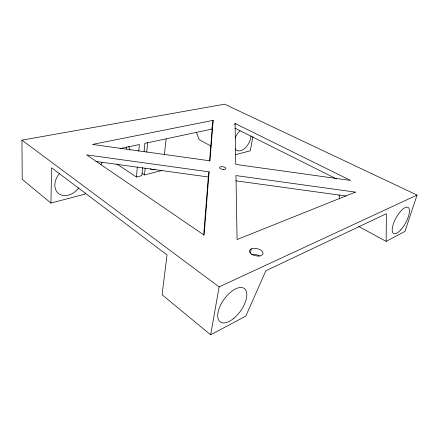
<?xml version="1.0" encoding="UTF-8"?>
<svg xmlns="http://www.w3.org/2000/svg" width="439" height="439" viewBox="0 0 439 439"><rect width="100%" height="100%" fill="white"/><g stroke="black" fill="none" stroke-linecap="round" stroke-linejoin="round"><path stroke-width="0.66" d="M358.658 226.436L386.139 241.39L386.408 213.683L265.886 270.731L245.769 316.124L210.654 334.814L162.084 294.745L167.034 254.944L51.593 167.764L50.951 203.065L84.826 194.186L85.479 192.984M203.685 234.986L208.316 176.999L209.096 171.847L86.681 154.879L204.124 235.15L209.096 171.847M209.59 161.108L212.492 124.742M213.145 120.352L209.963 160.822L92.42 144.426L213.145 120.352L211.85 129.099L144.886 143.339L144.124 151.411M142.593 167.561L141.83 175.638L136.436 177.027L137.352 166.864M138.757 151.285L139.366 144.513L119.979 148.634M161.98 170.458L144.497 174.952L145.15 168.247M146.708 152.146L147.614 142.757M164.345 154.89L166.14 138.817M234.865 124.736L235.074 123.485L350.596 180.445L235.776 164.427L235.074 123.485M210.654 334.814L219.116 286.908L417.05 195.081L224.658 104.186L21.95 140.14L22.208 179.353L50.951 203.065M252.869 136.705L250.296 150.802L235.447 154.693M250.449 252.88L251.251 248.869M417.05 195.081L404.977 231.364L386.139 241.39M100.794 164.735L102.1 162.331M95.911 161.464L208.316 176.999M235.754 180.786L345.932 196.008M234.958 128.161L336.439 178.887M211.099 146.127L199.136 139.618L196.529 132.562M142.241 173.482L144.497 174.952M116.73 163.95L136.436 177.027M21.95 140.14L219.116 286.908M339.16 194.79L339.457 198.894M250.976 135.969A12.188 7.315 -63 0 1 244.518 148.607A12.188 7.315 -63 0 1 235.266 149.002M235.117 138.087A12.188 7.315 -63 0 1 240.04 130.849M78.691 187.897A15.755 11.99 -48.9 0 1 58.683 193.594A15.755 11.99 -48.9 0 1 59.66 173.339M251.926 254.384A6.909 3.704 12.2 0 1 259.592 256.135M155.132 169.207A6.64 4.582 -57.9 0 1 150.341 168.669M126.459 148.969A2.886 1.635 76.7 0 1 126.712 147.027M128.254 146.461A2.886 1.635 76.7 0 1 129.867 150.061M355.436 192.128L237.071 239.546L235.968 175.573L355.436 192.128M223.506 169.465L221.86 169.234A3.199 1.322 9.2 0 1 220.148 166.941A3.199 1.322 9.2 0 1 225.333 167.66A3.199 1.322 9.2 0 1 223.506 169.465M400.802 229.806A14.931 5.405 -61.1 0 0 408.281 207.548A14.931 5.405 -61.1 0 0 393.339 223.994A14.931 5.405 -61.1 0 0 400.802 229.806M233.312 318.741A20.595 10.124 -54.3 0 0 244.303 288.516A20.595 10.124 -54.3 0 0 219.149 308.408A20.595 10.124 -54.3 0 0 233.312 318.741M251.635 254.236A6.947 3.66 12.1 0 0 262.912 253.994A6.947 3.66 12.1 0 0 254.143 248.32A6.947 3.66 12.1 0 0 251.635 254.236"/></g></svg>
